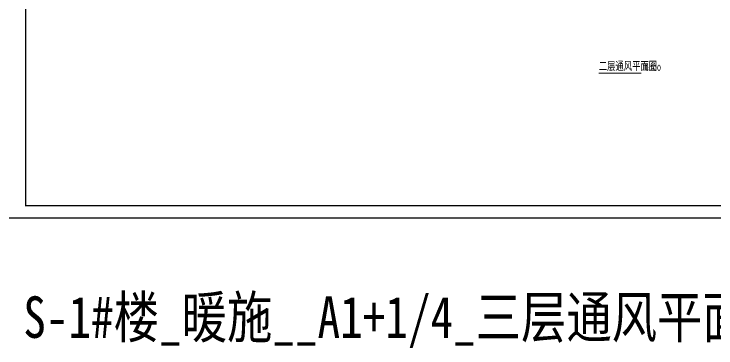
# Model space of a CAD drawing. Extents: x 1247970 to 1725648, y 860327 to 1277876.
# Drawn here: x 1280526 to 1337388, y 1024566 to 1051648 of the extents above; entities that cross this region are included whole.
import ezdxf

# ---------------------------------------------------------------- set-up
doc = ezdxf.new("R2010")
doc.units = 0
doc.header["$LTSCALE"] = 1000
doc.header["$MEASUREMENT"] = 0
for name, color, linetype in [('H-K-BZ', 3, 'Continuous'), ('图框', 140, 'Continuous'), ('导图字', 251, 'Continuous')]:
    doc.layers.add(name, color=color, linetype=linetype)
doc.styles.get("Standard").update_dxf_attribs({"font": 'gbenor.shx', "bigfont": 'gbcbig.shx'})
doc.styles.add('黑体', font='simhei.ttf')

msp = doc.modelspace()

# ---------------------------------------------------------------- linework, layer by layer
at = {"layer": 'H-K-BZ', "const_width": 70}
msp.add_lwpolyline([(1327894.2, 1046858.6), (1331348.1, 1046858.6)], dxfattribs=at)
at = {"layer": '图框'}
msp.add_lwpolyline([(1278969.8, 1035110.3), (1384069.8, 1035110.3), (1384069.8, 1094510.3), (1278969.8, 1094510.3)], close=True, dxfattribs=at)
at = {"layer": '图框', "const_width": 100}
msp.add_lwpolyline([(1281469.8, 1036110.3), (1383069.8, 1036110.3), (1383069.8, 1093510.3), (1281469.8, 1093510.3)], close=True, dxfattribs=at)

# ---------------------------------------------------------------- texts
at = {"layer": 'H-K-BZ', "color": 7}
for s, height, p in [('二层通风平面图', 675.18, (1327894.2, 1047035.8)), ('1:100', 500, (1331628.1, 1047035.8))]:
    msp.add_text(s, height=height, dxfattribs=at).set_placement(p)
at = {"layer": '导图字', "color": 1, "style": '黑体', "width": 0.8}
msp.add_text('S-1#楼_暖施__A1+1/4_三层通风平面图', height=3364.726, dxfattribs=at).set_placement((1281277.3, 1025385.2))

doc.saveas('drawing.dxf')
